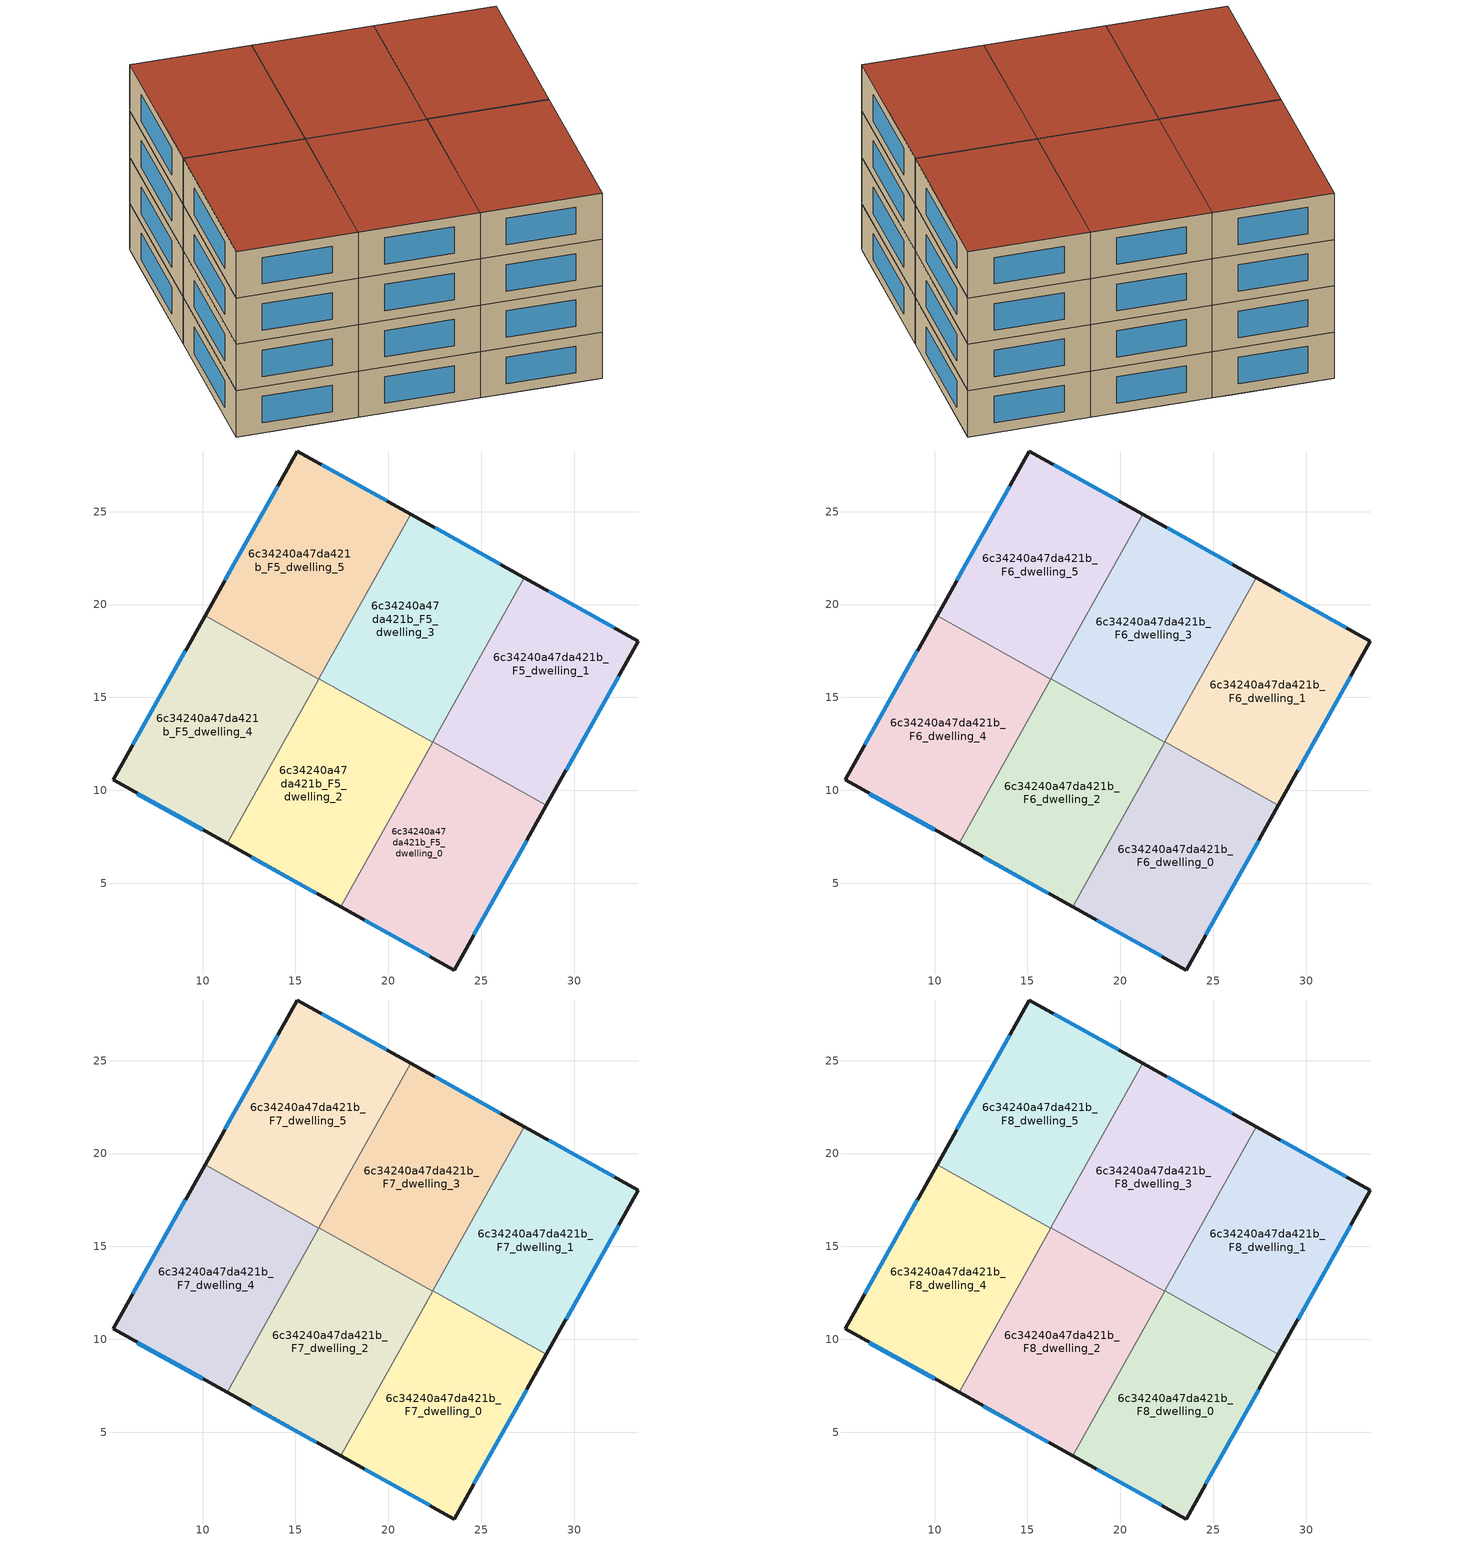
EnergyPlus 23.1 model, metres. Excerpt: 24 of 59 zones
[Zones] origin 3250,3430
6c34240a47da421b_F5_dwelling_0
 floor to 6c34240a47da421b_F4_dwelling_5 (EU_floor_Construction): 25.88,10.64 20.93,1.77 17.44,3.72 22.38,12.59 z15
 floor to 6c34240a47da421b_F4_dwelling_6 (EU_floor_Construction): 25.88,10.64 22.38,12.59 22.39,12.6 28.51,9.19 23.54,0.32 20.93,1.77 z15
 floor adiabatic (EU_floor_Construction): 25.88,10.64 20.93,1.77 17.44,3.72 22.38,12.59 z15
 wall outside (EU_wall_Construction): 17.44,3.72 23.54,0.32 28.51,9.19 z15:18
 wall to 6c34240a47da421b_F5_dwelling_1 (EU_wall_Construction): 28.51,9.19 22.39,12.6 z15:18
 wall to 6c34240a47da421b_F5_dwelling_2 (EU_wall_Construction): 22.38,12.59 17.44,3.72 z15:18
 wall to 6c34240a47da421b_F5_dwelling_3 (EU_wall_Construction): 22.39,12.6 22.38,12.59 z15:18
 window (EU_Window_Construction): 24.6,2.22 27.45,7.29 / 18.74,3 22.23,1.05 z15.64:17.36
6c34240a47da421b_F5_dwelling_1
 floor to 6c34240a47da421b_F4_dwelling_4 (EU_floor_Construction): 33.47,18.02 30.16,12.13 24.04,15.55 27.33,21.45 z15
 floor to 6c34240a47da421b_F4_dwelling_6 (EU_floor_Construction): 30.16,12.13 28.51,9.19 22.39,12.6 24.04,15.55 z15
 wall outside (EU_wall_Construction): 28.51,9.19 33.47,18.02 27.33,21.45 z15:18
 wall to 6c34240a47da421b_F5_dwelling_3 (EU_wall_Construction): 27.33,21.45 22.39,12.6 z15:18
 window (EU_Window_Construction): 32.15,18.76 28.64,20.72 / 29.57,11.08 32.41,16.13 z15.64:17.36
6c34240a47da421b_F5_dwelling_2
 floor to 6c34240a47da421b_F4_dwelling_3 (EU_floor_Construction): 20.63,13.56 15.69,4.7 11.32,7.14 16.26,16 z15
 floor adiabatic (EU_floor_Construction): 22.38,12.59 17.44,3.72 15.69,4.7 20.63,13.56 z15
 wall outside (EU_wall_Construction): 11.32,7.14 17.44,3.72 z15:18
 wall to 6c34240a47da421b_F5_dwelling_3 (EU_wall_Construction): 22.38,12.59 16.26,16 z15:18
 wall to 6c34240a47da421b_F5_dwelling_4 (EU_wall_Construction): 16.25,15.99 11.32,7.14 z15:18
 wall to 6c34240a47da421b_F5_dwelling_5 (EU_wall_Construction): 16.26,16 16.25,15.99 z15:18
 window (EU_Window_Construction): 12.63,6.41 16.12,4.45 z15.64:17.36
6c34240a47da421b_F5_dwelling_3
 floor to 6c34240a47da421b_F4_dwelling_2 (EU_floor_Construction): 25.58,22.43 20.63,13.56 16.26,16 21.21,24.86 z15
 floor to 6c34240a47da421b_F4_dwelling_4 (EU_floor_Construction): 27.33,21.45 24.04,15.55 22.29,16.53 25.58,22.43 z15
 floor to 6c34240a47da421b_F4_dwelling_6 (EU_floor_Construction): 24.04,15.55 22.38,12.59 20.63,13.56 22.29,16.53 z15
 wall outside (EU_wall_Construction): 27.33,21.45 21.21,24.87 z15:18
 wall to 6c34240a47da421b_F5_dwelling_5 (EU_wall_Construction): 21.21,24.87 16.26,16 z15:18
 window (EU_Window_Construction): 26.02,22.18 22.52,24.13 z15.64:17.36
6c34240a47da421b_F5_dwelling_4
 floor to 6c34240a47da421b_F4_dwelling_1 (EU_floor_Construction): 15.38,16.47 10.44,7.62 5.17,10.56 10.13,19.4 z15
 floor to 6c34240a47da421b_F4_dwelling_3 (EU_floor_Construction): 16.25,15.99 11.32,7.14 10.44,7.62 15.38,16.47 z15
 wall outside (EU_wall_Construction): 10.14,19.4 5.17,10.56 11.32,7.14 z15:18
 wall to 6c34240a47da421b_F5_dwelling_5 (EU_wall_Construction): 16.25,15.99 10.14,19.4 z15:18
 window (EU_Window_Construction): 6.49,9.83 10,7.87 / 9.07,17.51 6.24,12.45 z15.64:17.36
6c34240a47da421b_F5_dwelling_5
 floor to 6c34240a47da421b_F4_dwelling_0 (EU_floor_Construction): 20.33,25.35 15.38,16.47 10.14,19.4 15.11,28.27 z15
 floor to 6c34240a47da421b_F4_dwelling_2 (EU_floor_Construction): 21.21,24.86 16.26,16 15.39,16.49 20.33,25.35 z15
 floor to 6c34240a47da421b_F4_dwelling_3 (EU_floor_Construction): 16.26,16 16.25,15.99 15.38,16.47 15.39,16.49 z15
 wall outside (EU_wall_Construction): 21.21,24.87 15.11,28.27 10.14,19.4 z15:18
 window (EU_Window_Construction): 14.04,26.37 11.2,21.3 / 19.9,25.59 16.42,27.54 z15.64:17.36
6c34240a47da421b_F6_dwelling_0
 floor to 6c34240a47da421b_F5_dwelling_0 (EU_floor_Construction): 28.51,9.19 23.54,0.32 17.44,3.72 22.39,12.6 z18
 wall outside (EU_wall_Construction): 17.44,3.72 23.54,0.32 28.51,9.19 z18:21
 wall to 6c34240a47da421b_F6_dwelling_1 (EU_wall_Construction): 28.51,9.19 22.39,12.6 z18:21
 wall to 6c34240a47da421b_F6_dwelling_2 (EU_wall_Construction): 22.38,12.59 17.44,3.72 z18:21
 wall to 6c34240a47da421b_F6_dwelling_3 (EU_wall_Construction): 22.39,12.6 22.38,12.59 z18:21
 window (EU_Window_Construction): 24.6,2.22 27.45,7.29 / 18.74,3 22.23,1.05 z18.64:20.36
6c34240a47da421b_F6_dwelling_1
 floor to 6c34240a47da421b_F5_dwelling_1 (EU_floor_Construction): 33.47,18.02 28.51,9.19 22.39,12.6 27.33,21.45 z18
 wall outside (EU_wall_Construction): 28.51,9.19 33.47,18.02 27.33,21.45 z18:21
 wall to 6c34240a47da421b_F6_dwelling_3 (EU_wall_Construction): 27.33,21.45 22.39,12.6 z18:21
 window (EU_Window_Construction): 32.15,18.76 28.64,20.72 / 29.57,11.08 32.41,16.13 z18.64:20.36
6c34240a47da421b_F6_dwelling_2
 floor to 6c34240a47da421b_F5_dwelling_2 (EU_floor_Construction): 22.38,12.59 17.44,3.72 11.32,7.14 16.26,16 z18
 wall outside (EU_wall_Construction): 11.32,7.14 17.44,3.72 z18:21
 wall to 6c34240a47da421b_F6_dwelling_3 (EU_wall_Construction): 22.38,12.59 16.26,16 z18:21
 wall to 6c34240a47da421b_F6_dwelling_4 (EU_wall_Construction): 16.25,15.99 11.32,7.14 z18:21
 wall to 6c34240a47da421b_F6_dwelling_5 (EU_wall_Construction): 16.26,16 16.25,15.99 z18:21
 window (EU_Window_Construction): 12.63,6.41 16.12,4.45 z18.64:20.36
6c34240a47da421b_F6_dwelling_3
 floor to 6c34240a47da421b_F5_dwelling_3 (EU_floor_Construction): 27.33,21.45 22.38,12.59 16.26,16 21.21,24.87 z18
 wall outside (EU_wall_Construction): 27.33,21.45 21.21,24.87 z18:21
 wall to 6c34240a47da421b_F6_dwelling_5 (EU_wall_Construction): 21.21,24.87 16.26,16 z18:21
 window (EU_Window_Construction): 26.02,22.18 22.52,24.13 z18.64:20.36
6c34240a47da421b_F6_dwelling_4
 floor to 6c34240a47da421b_F5_dwelling_4 (EU_floor_Construction): 16.25,15.99 11.32,7.14 5.17,10.56 10.14,19.4 z18
 wall outside (EU_wall_Construction): 10.14,19.4 5.17,10.56 11.32,7.14 z18:21
 wall to 6c34240a47da421b_F6_dwelling_5 (EU_wall_Construction): 16.25,15.99 10.14,19.4 z18:21
 window (EU_Window_Construction): 6.49,9.83 10,7.87 / 9.07,17.51 6.24,12.45 z18.64:20.36
6c34240a47da421b_F6_dwelling_5
 floor to 6c34240a47da421b_F5_dwelling_5 (EU_floor_Construction): 21.21,24.87 16.25,15.99 10.14,19.4 15.11,28.27 z18
 wall outside (EU_wall_Construction): 21.21,24.87 15.11,28.27 10.14,19.4 z18:21
 window (EU_Window_Construction): 14.04,26.37 11.2,21.3 / 19.9,25.59 16.42,27.54 z18.64:20.36
6c34240a47da421b_F7_dwelling_0
 floor to 6c34240a47da421b_F6_dwelling_0 (EU_floor_Construction): 28.51,9.19 23.54,0.32 17.44,3.72 22.39,12.6 z21
 wall outside (EU_wall_Construction): 17.44,3.72 23.54,0.32 28.51,9.19 z21:24
 wall to 6c34240a47da421b_F7_dwelling_1 (EU_wall_Construction): 28.51,9.19 22.39,12.6 z21:24
 wall to 6c34240a47da421b_F7_dwelling_2 (EU_wall_Construction): 22.38,12.59 17.44,3.72 z21:24
 wall to 6c34240a47da421b_F7_dwelling_3 (EU_wall_Construction): 22.39,12.6 22.38,12.59 z21:24
 window (EU_Window_Construction): 24.6,2.22 27.45,7.29 / 18.74,3 22.23,1.05 z21.64:23.36
6c34240a47da421b_F7_dwelling_1
 floor to 6c34240a47da421b_F6_dwelling_1 (EU_floor_Construction): 33.47,18.02 28.51,9.19 22.39,12.6 27.33,21.45 z21
 wall outside (EU_wall_Construction): 28.51,9.19 33.47,18.02 27.33,21.45 z21:24
 wall to 6c34240a47da421b_F7_dwelling_3 (EU_wall_Construction): 27.33,21.45 22.39,12.6 z21:24
 window (EU_Window_Construction): 32.15,18.76 28.64,20.72 / 29.57,11.08 32.41,16.13 z21.64:23.36
6c34240a47da421b_F7_dwelling_2
 floor to 6c34240a47da421b_F6_dwelling_2 (EU_floor_Construction): 22.38,12.59 17.44,3.72 11.32,7.14 16.26,16 z21
 wall outside (EU_wall_Construction): 11.32,7.14 17.44,3.72 z21:24
 wall to 6c34240a47da421b_F7_dwelling_3 (EU_wall_Construction): 22.38,12.59 16.26,16 z21:24
 wall to 6c34240a47da421b_F7_dwelling_4 (EU_wall_Construction): 16.25,15.99 11.32,7.14 z21:24
 wall to 6c34240a47da421b_F7_dwelling_5 (EU_wall_Construction): 16.26,16 16.25,15.99 z21:24
 window (EU_Window_Construction): 12.63,6.41 16.12,4.45 z21.64:23.36
6c34240a47da421b_F7_dwelling_3
 floor to 6c34240a47da421b_F6_dwelling_3 (EU_floor_Construction): 27.33,21.45 22.38,12.59 16.26,16 21.21,24.87 z21
 wall outside (EU_wall_Construction): 27.33,21.45 21.21,24.87 z21:24
 wall to 6c34240a47da421b_F7_dwelling_5 (EU_wall_Construction): 21.21,24.87 16.26,16 z21:24
 window (EU_Window_Construction): 26.02,22.18 22.52,24.13 z21.64:23.36
6c34240a47da421b_F7_dwelling_4
 floor to 6c34240a47da421b_F6_dwelling_4 (EU_floor_Construction): 16.25,15.99 11.32,7.14 5.17,10.56 10.14,19.4 z21
 wall outside (EU_wall_Construction): 10.14,19.4 5.17,10.56 11.32,7.14 z21:24
 wall to 6c34240a47da421b_F7_dwelling_5 (EU_wall_Construction): 16.25,15.99 10.14,19.4 z21:24
 window (EU_Window_Construction): 6.49,9.83 10,7.87 / 9.07,17.51 6.24,12.45 z21.64:23.36
6c34240a47da421b_F7_dwelling_5
 floor to 6c34240a47da421b_F6_dwelling_5 (EU_floor_Construction): 21.21,24.87 16.25,15.99 10.14,19.4 15.11,28.27 z21
 wall outside (EU_wall_Construction): 21.21,24.87 15.11,28.27 10.14,19.4 z21:24
 window (EU_Window_Construction): 14.04,26.37 11.2,21.3 / 19.9,25.59 16.42,27.54 z21.64:23.36
6c34240a47da421b_F8_dwelling_0
 floor to 6c34240a47da421b_F7_dwelling_0 (EU_floor_Construction): 28.51,9.19 23.54,0.32 17.44,3.72 22.39,12.6 z24
 wall outside (EU_wall_Construction): 17.44,3.72 23.54,0.32 28.51,9.19 z24:27
 wall to 6c34240a47da421b_F8_dwelling_1 (EU_wall_Construction): 28.51,9.19 22.39,12.6 z24:27
 wall to 6c34240a47da421b_F8_dwelling_2 (EU_wall_Construction): 22.38,12.59 17.44,3.72 z24:27
 wall to 6c34240a47da421b_F8_dwelling_3 (EU_wall_Construction): 22.39,12.6 22.38,12.59 z24:27
 window (EU_Window_Construction): 24.6,2.22 27.45,7.29 / 18.74,3 22.23,1.05 z24.64:26.36
 roof outside (EU_roof_Construction): 23.54,0.32 28.51,9.19 22.39,12.6 17.44,3.72 z27
6c34240a47da421b_F8_dwelling_1
 floor to 6c34240a47da421b_F7_dwelling_1 (EU_floor_Construction): 33.47,18.02 28.51,9.19 22.39,12.6 27.33,21.45 z24
 wall outside (EU_wall_Construction): 28.51,9.19 33.47,18.02 27.33,21.45 z24:27
 wall to 6c34240a47da421b_F8_dwelling_3 (EU_wall_Construction): 27.33,21.45 22.39,12.6 z24:27
 window (EU_Window_Construction): 32.15,18.76 28.64,20.72 / 29.57,11.08 32.41,16.13 z24.64:26.36
 roof outside (EU_roof_Construction): 28.51,9.19 33.47,18.02 27.33,21.45 22.39,12.6 z27
6c34240a47da421b_F8_dwelling_2
 floor to 6c34240a47da421b_F7_dwelling_2 (EU_floor_Construction): 22.38,12.59 17.44,3.72 11.32,7.14 16.26,16 z24
 wall outside (EU_wall_Construction): 11.32,7.14 17.44,3.72 z24:27
 wall to 6c34240a47da421b_F8_dwelling_3 (EU_wall_Construction): 22.38,12.59 16.26,16 z24:27
 wall to 6c34240a47da421b_F8_dwelling_4 (EU_wall_Construction): 16.25,15.99 11.32,7.14 z24:27
 wall to 6c34240a47da421b_F8_dwelling_5 (EU_wall_Construction): 16.26,16 16.25,15.99 z24:27
 window (EU_Window_Construction): 12.63,6.41 16.12,4.45 z24.64:26.36
 roof outside (EU_roof_Construction): 17.44,3.72 22.38,12.59 16.26,16 11.32,7.14 z27
6c34240a47da421b_F8_dwelling_3
 floor to 6c34240a47da421b_F7_dwelling_3 (EU_floor_Construction): 27.33,21.45 22.38,12.59 16.26,16 21.21,24.87 z24
 wall outside (EU_wall_Construction): 27.33,21.45 21.21,24.87 z24:27
 wall to 6c34240a47da421b_F8_dwelling_5 (EU_wall_Construction): 21.21,24.87 16.26,16 z24:27
 window (EU_Window_Construction): 26.02,22.18 22.52,24.13 z24.64:26.36
 roof outside (EU_roof_Construction): 22.38,12.59 27.33,21.45 21.21,24.87 16.26,16 z27
6c34240a47da421b_F8_dwelling_4
 floor to 6c34240a47da421b_F7_dwelling_4 (EU_floor_Construction): 16.25,15.99 11.32,7.14 5.17,10.56 10.14,19.4 z24
 wall outside (EU_wall_Construction): 10.14,19.4 5.17,10.56 11.32,7.14 z24:27
 wall to 6c34240a47da421b_F8_dwelling_5 (EU_wall_Construction): 16.25,15.99 10.14,19.4 z24:27
 window (EU_Window_Construction): 6.49,9.83 10,7.87 / 9.07,17.51 6.24,12.45 z24.64:26.36
 roof outside (EU_roof_Construction): 11.32,7.14 16.25,15.99 10.14,19.4 5.17,10.56 z27
6c34240a47da421b_F8_dwelling_5
 floor to 6c34240a47da421b_F7_dwelling_5 (EU_floor_Construction): 21.21,24.87 16.25,15.99 10.14,19.4 15.11,28.27 z24
 wall outside (EU_wall_Construction): 21.21,24.87 15.11,28.27 10.14,19.4 z24:27
 window (EU_Window_Construction): 14.04,26.37 11.2,21.3 / 19.9,25.59 16.42,27.54 z24.64:26.36
 roof outside (EU_roof_Construction): 16.25,15.99 21.21,24.87 15.11,28.27 10.14,19.4 z27
[Building]
EU S2 Campaign: North Axis=0; Terrain=City; Solar Distribution=FullExterior
[Site:Location]
Yerevan-Zvartnots.Intl.AP: Latitude=40.15; Longitude=44.383; Time Zone=4; Elevation=854
[SizingPeriod:WeatherFileDays]
AnnualSizingPeriod: Begin Month=1; Begin Day of Month=1; End Month=12; End Day of Month=31; Day of Week for Start Day=Monday; Use Weather File Daylight Saving Period=No; Use Weather File Rain and Snow Indicators=No
[MATERIAL]
EU_InternalMass_Material: Roughness=MediumRough; Thickness=0.1; Conductivity=1; Density=1800; Specific Heat=900; Thermal Absorptance=0.9; Solar Absorptance=0.7; Visible Absorptance=0.7
[MATERIAL:NOMASS] Roughness=MediumRough; Thermal Absorptance=0.9; Solar Absorptance=0.7; Visible Absorptance=0.7
Name | Thermal Resistance
EU_wall_NoMass | 1.05043
EU_roof_NoMass | 1.45357
EU_floor_NoMass | 0.478065
[WINDOWMATERIAL:SIMPLEGLAZINGSYSTEM]
EU_Window_SimpleGlazing: UFactor=2.5566; Solar Heat Gain Coefficient=0.75; Visible Transmittance=0.75
[CONSTRUCTION]
EU_wall_Construction: EU_wall_NoMass
EU_roof_Construction: EU_roof_NoMass
EU_floor_Construction: EU_floor_NoMass
EU_Window_Construction: EU_Window_SimpleGlazing
EU_InternalMass_Construction: EU_InternalMass_Material
[ZONE] Type=1; Multiplier=1; Ceiling Height=autocalculate; Floor Area=autocalculate; Part of Total Floor Area=Yes
Name | Volume
6c34240a47da421b_F5_dwelling_0; 6c34240a47da421b_F6_dwelling_0; 6c34240a47da421b_F7_dwelling_0; 6c34240a47da421b_F8_dwelling_0 | 213.386
6c34240a47da421b_F5_dwelling_1; 6c34240a47da421b_F6_dwelling_1; 6c34240a47da421b_F7_dwelling_1; 6c34240a47da421b_F8_dwelling_1 | 213.394
6c34240a47da421b_F5_dwelling_2; 6c34240a47da421b_F6_dwelling_2; 6c34240a47da421b_F7_dwelling_2; 6c34240a47da421b_F8_dwelling_2 | 213.383
6c34240a47da421b_F5_dwelling_3; 6c34240a47da421b_F6_dwelling_3; 6c34240a47da421b_F7_dwelling_3; 6c34240a47da421b_F8_dwelling_3; 6c34240a47da421b_F5_dwelling_4; 6c34240a47da421b_F6_dwelling_4; 6c34240a47da421b_F7_dwelling_4; 6c34240a47da421b_F8_dwelling_4 | 213.398
6c34240a47da421b_F5_dwelling_5; 6c34240a47da421b_F6_dwelling_5; 6c34240a47da421b_F7_dwelling_5; 6c34240a47da421b_F8_dwelling_5 | 213.411
[INTERNALMASS] Construction=EU_InternalMass_Construction
Name | Zone or ZoneList | Surface Area
6c34240a47da421b_F5_dwelling_0_EU_InternalMass | 6c34240a47da421b_F5_dwelling_0 | 71.1286
6c34240a47da421b_F5_dwelling_1_EU_InternalMass | 6c34240a47da421b_F5_dwelling_1 | 71.1313
6c34240a47da421b_F5_dwelling_2_EU_InternalMass | 6c34240a47da421b_F5_dwelling_2 | 71.1278
6c34240a47da421b_F5_dwelling_3_EU_InternalMass | 6c34240a47da421b_F5_dwelling_3 | 71.1328
6c34240a47da421b_F5_dwelling_4_EU_InternalMass | 6c34240a47da421b_F5_dwelling_4 | 71.1328
6c34240a47da421b_F5_dwelling_5_EU_InternalMass | 6c34240a47da421b_F5_dwelling_5 | 71.137
6c34240a47da421b_F6_dwelling_0_EU_InternalMass | 6c34240a47da421b_F6_dwelling_0 | 71.1286
6c34240a47da421b_F6_dwelling_1_EU_InternalMass | 6c34240a47da421b_F6_dwelling_1 | 71.1313
6c34240a47da421b_F6_dwelling_2_EU_InternalMass | 6c34240a47da421b_F6_dwelling_2 | 71.1278
6c34240a47da421b_F6_dwelling_3_EU_InternalMass | 6c34240a47da421b_F6_dwelling_3 | 71.1328
6c34240a47da421b_F6_dwelling_4_EU_InternalMass | 6c34240a47da421b_F6_dwelling_4 | 71.1328
6c34240a47da421b_F6_dwelling_5_EU_InternalMass | 6c34240a47da421b_F6_dwelling_5 | 71.137
6c34240a47da421b_F7_dwelling_0_EU_InternalMass | 6c34240a47da421b_F7_dwelling_0 | 71.1286
6c34240a47da421b_F7_dwelling_1_EU_InternalMass | 6c34240a47da421b_F7_dwelling_1 | 71.1313
6c34240a47da421b_F7_dwelling_2_EU_InternalMass | 6c34240a47da421b_F7_dwelling_2 | 71.1278
6c34240a47da421b_F7_dwelling_3_EU_InternalMass | 6c34240a47da421b_F7_dwelling_3 | 71.1328
6c34240a47da421b_F7_dwelling_4_EU_InternalMass | 6c34240a47da421b_F7_dwelling_4 | 71.1328
6c34240a47da421b_F7_dwelling_5_EU_InternalMass | 6c34240a47da421b_F7_dwelling_5 | 71.137
6c34240a47da421b_F8_dwelling_0_EU_InternalMass | 6c34240a47da421b_F8_dwelling_0 | 71.1286
6c34240a47da421b_F8_dwelling_1_EU_InternalMass | 6c34240a47da421b_F8_dwelling_1 | 71.1313
6c34240a47da421b_F8_dwelling_2_EU_InternalMass | 6c34240a47da421b_F8_dwelling_2 | 71.1278
6c34240a47da421b_F8_dwelling_3_EU_InternalMass | 6c34240a47da421b_F8_dwelling_3 | 71.1328
6c34240a47da421b_F8_dwelling_4_EU_InternalMass | 6c34240a47da421b_F8_dwelling_4 | 71.1328
6c34240a47da421b_F8_dwelling_5_EU_InternalMass | 6c34240a47da421b_F8_dwelling_5 | 71.137
[OTHEREQUIPMENT] Fuel Type=Electricity; Design Level Calculation Method=Watts/Area; Power per Zone Floor Area=1; Fraction Latent=0; Fraction Radiant=0; Fraction Lost=0; Carbon Dioxide Generation Rate=0; EndUse Subcategory=EU_Step8_InternalGains
Name | Zone or ZoneList or Space or SpaceList | Schedule
EU_Step8_InternalGain_6c34240a47da421b_F5_dwelling_0_f000 | 6c34240a47da421b_F5_dwelling_0 | EU_Step8_GainSchedule_6c34240a47da421b_F5_dwelling_0_f000
EU_Step8_InternalGain_6c34240a47da421b_F5_dwelling_1_f000 | 6c34240a47da421b_F5_dwelling_1 | EU_Step8_GainSchedule_6c34240a47da421b_F5_dwelling_1_f000
EU_Step8_InternalGain_6c34240a47da421b_F5_dwelling_2_f000 | 6c34240a47da421b_F5_dwelling_2 | EU_Step8_GainSchedule_6c34240a47da421b_F5_dwelling_2_f000
EU_Step8_InternalGain_6c34240a47da421b_F5_dwelling_3_f000 | 6c34240a47da421b_F5_dwelling_3 | EU_Step8_GainSchedule_6c34240a47da421b_F5_dwelling_3_f000
EU_Step8_InternalGain_6c34240a47da421b_F5_dwelling_4_f000 | 6c34240a47da421b_F5_dwelling_4 | EU_Step8_GainSchedule_6c34240a47da421b_F5_dwelling_4_f000
EU_Step8_InternalGain_6c34240a47da421b_F5_dwelling_5_f000 | 6c34240a47da421b_F5_dwelling_5 | EU_Step8_GainSchedule_6c34240a47da421b_F5_dwelling_5_f000
EU_Step8_InternalGain_6c34240a47da421b_F6_dwelling_0_f000 | 6c34240a47da421b_F6_dwelling_0 | EU_Step8_GainSchedule_6c34240a47da421b_F6_dwelling_0_f000
EU_Step8_InternalGain_6c34240a47da421b_F6_dwelling_1_f000 | 6c34240a47da421b_F6_dwelling_1 | EU_Step8_GainSchedule_6c34240a47da421b_F6_dwelling_1_f000
EU_Step8_InternalGain_6c34240a47da421b_F6_dwelling_2_f000 | 6c34240a47da421b_F6_dwelling_2 | EU_Step8_GainSchedule_6c34240a47da421b_F6_dwelling_2_f000
EU_Step8_InternalGain_6c34240a47da421b_F6_dwelling_3_f000 | 6c34240a47da421b_F6_dwelling_3 | EU_Step8_GainSchedule_6c34240a47da421b_F6_dwelling_3_f000
EU_Step8_InternalGain_6c34240a47da421b_F6_dwelling_4_f000 | 6c34240a47da421b_F6_dwelling_4 | EU_Step8_GainSchedule_6c34240a47da421b_F6_dwelling_4_f000
EU_Step8_InternalGain_6c34240a47da421b_F6_dwelling_5_f000 | 6c34240a47da421b_F6_dwelling_5 | EU_Step8_GainSchedule_6c34240a47da421b_F6_dwelling_5_f000
EU_Step8_InternalGain_6c34240a47da421b_F7_dwelling_0_f000 | 6c34240a47da421b_F7_dwelling_0 | EU_Step8_GainSchedule_6c34240a47da421b_F7_dwelling_0_f000
EU_Step8_InternalGain_6c34240a47da421b_F7_dwelling_1_f000 | 6c34240a47da421b_F7_dwelling_1 | EU_Step8_GainSchedule_6c34240a47da421b_F7_dwelling_1_f000
EU_Step8_InternalGain_6c34240a47da421b_F7_dwelling_2_f000 | 6c34240a47da421b_F7_dwelling_2 | EU_Step8_GainSchedule_6c34240a47da421b_F7_dwelling_2_f000
EU_Step8_InternalGain_6c34240a47da421b_F7_dwelling_3_f000 | 6c34240a47da421b_F7_dwelling_3 | EU_Step8_GainSchedule_6c34240a47da421b_F7_dwelling_3_f000
EU_Step8_InternalGain_6c34240a47da421b_F7_dwelling_4_f000 | 6c34240a47da421b_F7_dwelling_4 | EU_Step8_GainSchedule_6c34240a47da421b_F7_dwelling_4_f000
EU_Step8_InternalGain_6c34240a47da421b_F7_dwelling_5_f000 | 6c34240a47da421b_F7_dwelling_5 | EU_Step8_GainSchedule_6c34240a47da421b_F7_dwelling_5_f000
EU_Step8_InternalGain_6c34240a47da421b_F8_dwelling_0_f000 | 6c34240a47da421b_F8_dwelling_0 | EU_Step8_GainSchedule_6c34240a47da421b_F8_dwelling_0_f000
EU_Step8_InternalGain_6c34240a47da421b_F8_dwelling_1_f000 | 6c34240a47da421b_F8_dwelling_1 | EU_Step8_GainSchedule_6c34240a47da421b_F8_dwelling_1_f000
EU_Step8_InternalGain_6c34240a47da421b_F8_dwelling_2_f000 | 6c34240a47da421b_F8_dwelling_2 | EU_Step8_GainSchedule_6c34240a47da421b_F8_dwelling_2_f000
EU_Step8_InternalGain_6c34240a47da421b_F8_dwelling_3_f000 | 6c34240a47da421b_F8_dwelling_3 | EU_Step8_GainSchedule_6c34240a47da421b_F8_dwelling_3_f000
EU_Step8_InternalGain_6c34240a47da421b_F8_dwelling_4_f000 | 6c34240a47da421b_F8_dwelling_4 | EU_Step8_GainSchedule_6c34240a47da421b_F8_dwelling_4_f000
EU_Step8_InternalGain_6c34240a47da421b_F8_dwelling_5_f000 | 6c34240a47da421b_F8_dwelling_5 | EU_Step8_GainSchedule_6c34240a47da421b_F8_dwelling_5_f000
[ZONEVENTILATION:DESIGNFLOWRATE] Schedule=EU_AlwaysOn; Design Flow Rate Calculation Method=AirChanges/Hour; Air Changes per Hour=0.557805; Ventilation Type=Natural; Fan Pressure Rise=0; Fan Total Efficiency=1; Constant Term Coefficient=1; Temperature Term Coefficient=0; Velocity Term Coefficient=0; Velocity Squared Term Coefficient=0; Minimum Indoor Temperature=-100; Maximum Indoor Temperature=100; Delta Temperature=-100; Minimum Outdoor Temperature=-100; Maximum Outdoor Temperature=100; Maximum Wind Speed=40
Name | Zone or ZoneList or Space or SpaceList
EU_ConstantAir_6c34240a47da421b_F5_dwelling_0 | 6c34240a47da421b_F5_dwelling_0
EU_ConstantAir_6c34240a47da421b_F5_dwelling_1 | 6c34240a47da421b_F5_dwelling_1
EU_ConstantAir_6c34240a47da421b_F5_dwelling_2 | 6c34240a47da421b_F5_dwelling_2
EU_ConstantAir_6c34240a47da421b_F5_dwelling_3 | 6c34240a47da421b_F5_dwelling_3
EU_ConstantAir_6c34240a47da421b_F5_dwelling_4 | 6c34240a47da421b_F5_dwelling_4
EU_ConstantAir_6c34240a47da421b_F5_dwelling_5 | 6c34240a47da421b_F5_dwelling_5
EU_ConstantAir_6c34240a47da421b_F6_dwelling_0 | 6c34240a47da421b_F6_dwelling_0
EU_ConstantAir_6c34240a47da421b_F6_dwelling_1 | 6c34240a47da421b_F6_dwelling_1
EU_ConstantAir_6c34240a47da421b_F6_dwelling_2 | 6c34240a47da421b_F6_dwelling_2
EU_ConstantAir_6c34240a47da421b_F6_dwelling_3 | 6c34240a47da421b_F6_dwelling_3
EU_ConstantAir_6c34240a47da421b_F6_dwelling_4 | 6c34240a47da421b_F6_dwelling_4
EU_ConstantAir_6c34240a47da421b_F6_dwelling_5 | 6c34240a47da421b_F6_dwelling_5
EU_ConstantAir_6c34240a47da421b_F7_dwelling_0 | 6c34240a47da421b_F7_dwelling_0
EU_ConstantAir_6c34240a47da421b_F7_dwelling_1 | 6c34240a47da421b_F7_dwelling_1
EU_ConstantAir_6c34240a47da421b_F7_dwelling_2 | 6c34240a47da421b_F7_dwelling_2
EU_ConstantAir_6c34240a47da421b_F7_dwelling_3 | 6c34240a47da421b_F7_dwelling_3
EU_ConstantAir_6c34240a47da421b_F7_dwelling_4 | 6c34240a47da421b_F7_dwelling_4
EU_ConstantAir_6c34240a47da421b_F7_dwelling_5 | 6c34240a47da421b_F7_dwelling_5
EU_ConstantAir_6c34240a47da421b_F8_dwelling_0 | 6c34240a47da421b_F8_dwelling_0
EU_ConstantAir_6c34240a47da421b_F8_dwelling_1 | 6c34240a47da421b_F8_dwelling_1
EU_ConstantAir_6c34240a47da421b_F8_dwelling_2 | 6c34240a47da421b_F8_dwelling_2
EU_ConstantAir_6c34240a47da421b_F8_dwelling_3 | 6c34240a47da421b_F8_dwelling_3
EU_ConstantAir_6c34240a47da421b_F8_dwelling_4 | 6c34240a47da421b_F8_dwelling_4
EU_ConstantAir_6c34240a47da421b_F8_dwelling_5 | 6c34240a47da421b_F8_dwelling_5
[HVACTEMPLATE:THERMOSTAT] Constant Heating Setpoint=20; Constant Cooling Setpoint=50
EU_HeatOnly_6c34240a47da421b_F0_dwelling_0; EU_HeatOnly_6c34240a47da421b_F0_dwelling_1; EU_HeatOnly_6c34240a47da421b_F0_dwelling_2; EU_HeatOnly_6c34240a47da421b_F0_dwelling_3; EU_HeatOnly_6c34240a47da421b_F0_dwelling_4; EU_HeatOnly_6c34240a47da421b_F0_dwelling_5; EU_HeatOnly_6c34240a47da421b_F0_dwelling_6; EU_HeatOnly_6c34240a47da421b_F1_dwelling_0; EU_HeatOnly_6c34240a47da421b_F1_dwelling_1; EU_HeatOnly_6c34240a47da421b_F1_dwelling_2; EU_HeatOnly_6c34240a47da421b_F1_dwelling_3; EU_HeatOnly_6c34240a47da421b_F1_dwelling_4; EU_HeatOnly_6c34240a47da421b_F1_dwelling_5; EU_HeatOnly_6c34240a47da421b_F1_dwelling_6; EU_HeatOnly_6c34240a47da421b_F2_dwelling_0; EU_HeatOnly_6c34240a47da421b_F2_dwelling_1; EU_HeatOnly_6c34240a47da421b_F2_dwelling_2; EU_HeatOnly_6c34240a47da421b_F2_dwelling_3; EU_HeatOnly_6c34240a47da421b_F2_dwelling_4; EU_HeatOnly_6c34240a47da421b_F2_dwelling_5; EU_HeatOnly_6c34240a47da421b_F2_dwelling_6; EU_HeatOnly_6c34240a47da421b_F3_dwelling_0; EU_HeatOnly_6c34240a47da421b_F3_dwelling_1; EU_HeatOnly_6c34240a47da421b_F3_dwelling_2; EU_HeatOnly_6c34240a47da421b_F3_dwelling_3; EU_HeatOnly_6c34240a47da421b_F3_dwelling_4; EU_HeatOnly_6c34240a47da421b_F3_dwelling_5; EU_HeatOnly_6c34240a47da421b_F3_dwelling_6; EU_HeatOnly_6c34240a47da421b_F4_dwelling_0; EU_HeatOnly_6c34240a47da421b_F4_dwelling_1; EU_HeatOnly_6c34240a47da421b_F4_dwelling_2; EU_HeatOnly_6c34240a47da421b_F4_dwelling_3; EU_HeatOnly_6c34240a47da421b_F4_dwelling_4; EU_HeatOnly_6c34240a47da421b_F4_dwelling_5; EU_HeatOnly_6c34240a47da421b_F4_dwelling_6; EU_HeatOnly_6c34240a47da421b_F5_dwelling_0; EU_HeatOnly_6c34240a47da421b_F5_dwelling_1; EU_HeatOnly_6c34240a47da421b_F5_dwelling_2; EU_HeatOnly_6c34240a47da421b_F5_dwelling_3; EU_HeatOnly_6c34240a47da421b_F5_dwelling_4; EU_HeatOnly_6c34240a47da421b_F5_dwelling_5; EU_HeatOnly_6c34240a47da421b_F6_dwelling_0; EU_HeatOnly_6c34240a47da421b_F6_dwelling_1; EU_HeatOnly_6c34240a47da421b_F6_dwelling_2; EU_HeatOnly_6c34240a47da421b_F6_dwelling_3; EU_HeatOnly_6c34240a47da421b_F6_dwelling_4; EU_HeatOnly_6c34240a47da421b_F6_dwelling_5; EU_HeatOnly_6c34240a47da421b_F7_dwelling_0; EU_HeatOnly_6c34240a47da421b_F7_dwelling_1; EU_HeatOnly_6c34240a47da421b_F7_dwelling_2; EU_HeatOnly_6c34240a47da421b_F7_dwelling_3; EU_HeatOnly_6c34240a47da421b_F7_dwelling_4; EU_HeatOnly_6c34240a47da421b_F7_dwelling_5; EU_HeatOnly_6c34240a47da421b_F8_dwelling_0; EU_HeatOnly_6c34240a47da421b_F8_dwelling_1; EU_HeatOnly_6c34240a47da421b_F8_dwelling_2; EU_HeatOnly_6c34240a47da421b_F8_dwelling_3; EU_HeatOnly_6c34240a47da421b_F8_dwelling_4; EU_HeatOnly_6c34240a47da421b_F8_dwelling_5
[HVACTEMPLATE:ZONE:IDEALLOADSAIRSYSTEM] System Availability Schedule=EU_AlwaysOn; Maximum Heating Supply Air Temperature=50; Minimum Cooling Supply Air Temperature=13; Maximum Heating Supply Air Humidity Ratio=0.0156; Minimum Cooling Supply Air Humidity Ratio=0.0077; Heating Limit=NoLimit; Cooling Limit=NoLimit; Heating Availability Schedule=EU_AlwaysOn; Cooling Availability Schedule=EU_CoolingOff; Dehumidification Control Type=ConstantSensibleHeatRatio; Cooling Sensible Heat Ratio=0.7; Dehumidification Setpoint=60; Humidification Control Type=None; Humidification Setpoint=30; Outdoor Air Method=None; Outdoor Air Flow Rate per Person=0.00944; Outdoor Air Flow Rate per Zone Floor Area=0; Outdoor Air Flow Rate per Zone=0; Demand Controlled Ventilation Type=None; Outdoor Air Economizer Type=NoEconomizer; Heat Recovery Type=None; Sensible Heat Recovery Effectiveness=0.7; Latent Heat Recovery Effectiveness=0.65
Name | Template Thermostat
6c34240a47da421b_F5_dwelling_0 | EU_HeatOnly_6c34240a47da421b_F5_dwelling_0
6c34240a47da421b_F5_dwelling_1 | EU_HeatOnly_6c34240a47da421b_F5_dwelling_1
6c34240a47da421b_F5_dwelling_2 | EU_HeatOnly_6c34240a47da421b_F5_dwelling_2
6c34240a47da421b_F5_dwelling_3 | EU_HeatOnly_6c34240a47da421b_F5_dwelling_3
6c34240a47da421b_F5_dwelling_4 | EU_HeatOnly_6c34240a47da421b_F5_dwelling_4
6c34240a47da421b_F5_dwelling_5 | EU_HeatOnly_6c34240a47da421b_F5_dwelling_5
6c34240a47da421b_F6_dwelling_0 | EU_HeatOnly_6c34240a47da421b_F6_dwelling_0
6c34240a47da421b_F6_dwelling_1 | EU_HeatOnly_6c34240a47da421b_F6_dwelling_1
6c34240a47da421b_F6_dwelling_2 | EU_HeatOnly_6c34240a47da421b_F6_dwelling_2
6c34240a47da421b_F6_dwelling_3 | EU_HeatOnly_6c34240a47da421b_F6_dwelling_3
6c34240a47da421b_F6_dwelling_4 | EU_HeatOnly_6c34240a47da421b_F6_dwelling_4
6c34240a47da421b_F6_dwelling_5 | EU_HeatOnly_6c34240a47da421b_F6_dwelling_5
6c34240a47da421b_F7_dwelling_0 | EU_HeatOnly_6c34240a47da421b_F7_dwelling_0
6c34240a47da421b_F7_dwelling_1 | EU_HeatOnly_6c34240a47da421b_F7_dwelling_1
6c34240a47da421b_F7_dwelling_2 | EU_HeatOnly_6c34240a47da421b_F7_dwelling_2
6c34240a47da421b_F7_dwelling_3 | EU_HeatOnly_6c34240a47da421b_F7_dwelling_3
6c34240a47da421b_F7_dwelling_4 | EU_HeatOnly_6c34240a47da421b_F7_dwelling_4
6c34240a47da421b_F7_dwelling_5 | EU_HeatOnly_6c34240a47da421b_F7_dwelling_5
6c34240a47da421b_F8_dwelling_0 | EU_HeatOnly_6c34240a47da421b_F8_dwelling_0
6c34240a47da421b_F8_dwelling_1 | EU_HeatOnly_6c34240a47da421b_F8_dwelling_1
6c34240a47da421b_F8_dwelling_2 | EU_HeatOnly_6c34240a47da421b_F8_dwelling_2
6c34240a47da421b_F8_dwelling_3 | EU_HeatOnly_6c34240a47da421b_F8_dwelling_3
6c34240a47da421b_F8_dwelling_4 | EU_HeatOnly_6c34240a47da421b_F8_dwelling_4
6c34240a47da421b_F8_dwelling_5 | EU_HeatOnly_6c34240a47da421b_F8_dwelling_5
[SIZING:ZONE] Zone Cooling Design Supply Air Temperature Input Method=SupplyAirTemperature; Zone Cooling Design Supply Air Temperature=13; Zone Heating Design Supply Air Temperature Input Method=SupplyAirTemperature; Zone Heating Design Supply Air Temperature=50; Zone Cooling Design Supply Air Humidity Ratio=0.008; Zone Heating Design Supply Air Humidity Ratio=0.008; Cooling Design Air Flow Method=DesignDay; Cooling Design Air Flow Rate=0; Cooling Minimum Air Flow per Zone Floor Area=0.000762; Cooling Minimum Air Flow=0; Cooling Minimum Air Flow Fraction=0.2; Heating Design Air Flow Method=DesignDay; Heating Design Air Flow Rate=0; Heating Maximum Air Flow per Zone Floor Area=0.002032; Heating Maximum Air Flow=0.141576; Heating Maximum Air Flow Fraction=0.3; Account for Dedicated Outdoor Air System=No; Dedicated Outdoor Air System Control Strategy=NeutralSupplyAir; Dedicated Outdoor Air Low Setpoint Temperature for Design=autosize; Dedicated Outdoor Air High Setpoint Temperature for Design=autosize; Zone Load Sizing Method=Sensible Load Only No Latent Load; Zone Latent Cooling Design Supply Air Humidity Ratio Input Method=HumidityRatioDifference; Zone Cooling Design Supply Air Humidity Ratio Difference=0.005; Zone Latent Heating Design Supply Air Humidity Ratio Input Method=HumidityRatioDifference; Zone Humidification Design Supply Air Humidity Ratio Difference=0.005
6c34240a47da421b_F5_dwelling_0; 6c34240a47da421b_F5_dwelling_1; 6c34240a47da421b_F5_dwelling_2; 6c34240a47da421b_F5_dwelling_3; 6c34240a47da421b_F5_dwelling_4; 6c34240a47da421b_F5_dwelling_5; 6c34240a47da421b_F6_dwelling_0; 6c34240a47da421b_F6_dwelling_1; 6c34240a47da421b_F6_dwelling_2; 6c34240a47da421b_F6_dwelling_3; 6c34240a47da421b_F6_dwelling_4; 6c34240a47da421b_F6_dwelling_5; 6c34240a47da421b_F7_dwelling_0; 6c34240a47da421b_F7_dwelling_1; 6c34240a47da421b_F7_dwelling_2; 6c34240a47da421b_F7_dwelling_3; 6c34240a47da421b_F7_dwelling_4; 6c34240a47da421b_F7_dwelling_5; 6c34240a47da421b_F8_dwelling_0; 6c34240a47da421b_F8_dwelling_1; 6c34240a47da421b_F8_dwelling_2; 6c34240a47da421b_F8_dwelling_3; 6c34240a47da421b_F8_dwelling_4; 6c34240a47da421b_F8_dwelling_5
[SCHEDULE:CONSTANT]
Name | Hourly Value
EU_AlwaysOn | 1
EU_CoolingOff | 0
[SCHEDULE:FILE] Column Number=1; Rows to Skip at Top=0; Number of Hours of Data=8760; Column Separator=Comma; Interpolate to Timestep=No; Minutes per Item=60; Adjust Schedule for Daylight Savings=Yes
Name | File
EU_Step8_GainSchedule_6c34240a47da421b_F5_dwelling_0_f000 | ../../schedules/6c34240a47da421b/6c34240a47da421b_F5_dwelling_0_f000_gain.csv
EU_Step8_GainSchedule_6c34240a47da421b_F5_dwelling_1_f000 | ../../schedules/6c34240a47da421b/6c34240a47da421b_F5_dwelling_1_f000_gain.csv
EU_Step8_GainSchedule_6c34240a47da421b_F5_dwelling_2_f000 | ../../schedules/6c34240a47da421b/6c34240a47da421b_F5_dwelling_2_f000_gain.csv
EU_Step8_GainSchedule_6c34240a47da421b_F5_dwelling_3_f000 | ../../schedules/6c34240a47da421b/6c34240a47da421b_F5_dwelling_3_f000_gain.csv
EU_Step8_GainSchedule_6c34240a47da421b_F5_dwelling_4_f000 | ../../schedules/6c34240a47da421b/6c34240a47da421b_F5_dwelling_4_f000_gain.csv
EU_Step8_GainSchedule_6c34240a47da421b_F5_dwelling_5_f000 | ../../schedules/6c34240a47da421b/6c34240a47da421b_F5_dwelling_5_f000_gain.csv
EU_Step8_GainSchedule_6c34240a47da421b_F6_dwelling_0_f000 | ../../schedules/6c34240a47da421b/6c34240a47da421b_F6_dwelling_0_f000_gain.csv
EU_Step8_GainSchedule_6c34240a47da421b_F6_dwelling_1_f000 | ../../schedules/6c34240a47da421b/6c34240a47da421b_F6_dwelling_1_f000_gain.csv
EU_Step8_GainSchedule_6c34240a47da421b_F6_dwelling_2_f000 | ../../schedules/6c34240a47da421b/6c34240a47da421b_F6_dwelling_2_f000_gain.csv
EU_Step8_GainSchedule_6c34240a47da421b_F6_dwelling_3_f000 | ../../schedules/6c34240a47da421b/6c34240a47da421b_F6_dwelling_3_f000_gain.csv
EU_Step8_GainSchedule_6c34240a47da421b_F6_dwelling_4_f000 | ../../schedules/6c34240a47da421b/6c34240a47da421b_F6_dwelling_4_f000_gain.csv
EU_Step8_GainSchedule_6c34240a47da421b_F6_dwelling_5_f000 | ../../schedules/6c34240a47da421b/6c34240a47da421b_F6_dwelling_5_f000_gain.csv
EU_Step8_GainSchedule_6c34240a47da421b_F7_dwelling_0_f000 | ../../schedules/6c34240a47da421b/6c34240a47da421b_F7_dwelling_0_f000_gain.csv
EU_Step8_GainSchedule_6c34240a47da421b_F7_dwelling_1_f000 | ../../schedules/6c34240a47da421b/6c34240a47da421b_F7_dwelling_1_f000_gain.csv
EU_Step8_GainSchedule_6c34240a47da421b_F7_dwelling_2_f000 | ../../schedules/6c34240a47da421b/6c34240a47da421b_F7_dwelling_2_f000_gain.csv
EU_Step8_GainSchedule_6c34240a47da421b_F7_dwelling_3_f000 | ../../schedules/6c34240a47da421b/6c34240a47da421b_F7_dwelling_3_f000_gain.csv
EU_Step8_GainSchedule_6c34240a47da421b_F7_dwelling_4_f000 | ../../schedules/6c34240a47da421b/6c34240a47da421b_F7_dwelling_4_f000_gain.csv
EU_Step8_GainSchedule_6c34240a47da421b_F7_dwelling_5_f000 | ../../schedules/6c34240a47da421b/6c34240a47da421b_F7_dwelling_5_f000_gain.csv
EU_Step8_GainSchedule_6c34240a47da421b_F8_dwelling_0_f000 | ../../schedules/6c34240a47da421b/6c34240a47da421b_F8_dwelling_0_f000_gain.csv
EU_Step8_GainSchedule_6c34240a47da421b_F8_dwelling_1_f000 | ../../schedules/6c34240a47da421b/6c34240a47da421b_F8_dwelling_1_f000_gain.csv
EU_Step8_GainSchedule_6c34240a47da421b_F8_dwelling_2_f000 | ../../schedules/6c34240a47da421b/6c34240a47da421b_F8_dwelling_2_f000_gain.csv
EU_Step8_GainSchedule_6c34240a47da421b_F8_dwelling_3_f000 | ../../schedules/6c34240a47da421b/6c34240a47da421b_F8_dwelling_3_f000_gain.csv
EU_Step8_GainSchedule_6c34240a47da421b_F8_dwelling_4_f000 | ../../schedules/6c34240a47da421b/6c34240a47da421b_F8_dwelling_4_f000_gain.csv
EU_Step8_GainSchedule_6c34240a47da421b_F8_dwelling_5_f000 | ../../schedules/6c34240a47da421b/6c34240a47da421b_F8_dwelling_5_f000_gain.csv
